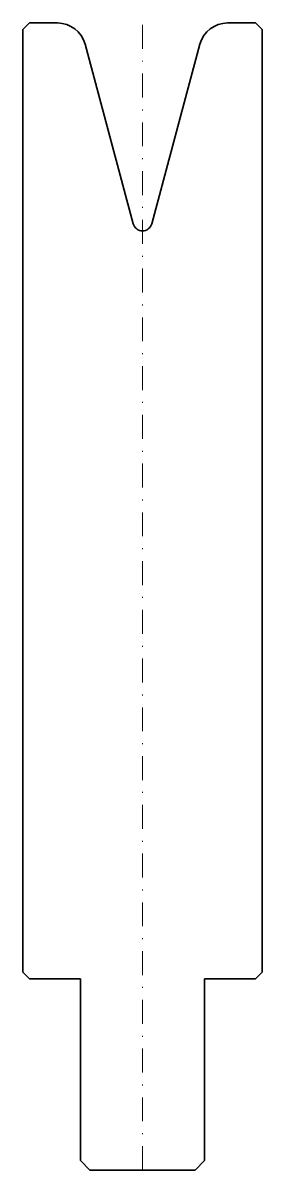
# Model space of a CAD drawing. Header units: millimetres. Extents: x -12 to 12, y -120 to 0.
import ezdxf

# ---------------------------------------------------------------- set-up
doc = ezdxf.new("R2010")
doc.units = ezdxf.units.MM
doc.header["$LTSCALE"] = 5
doc.linetypes.add('AUSGEZOGEN', pattern=[0])
doc.linetypes.add('DASHDOT', pattern=[1, 0.5, -0.25, 0, -0.25])
doc.layers.add('2', color=7, linetype='Continuous')

msp = doc.modelspace()

# ---------------------------------------------------------------- linework, layer by layer
at = {"layer": '2', "color": 7, "linetype": 'AUSGEZOGEN', "lineweight": 35}
for p, q in [((-12.5, -0.7), (-11.8, 0)), ((-11.8, 0), (-8.9, 0)), ((8.9, 0), (11.8, 0)), ((11.8, 0), (12.5, -0.7)), ((-12.5, -99.3), (-12.5, -0.7)), ((12.5, -0.7), (12.5, -99.3)), ((-6, -2.22), (-0.97, -21.01)), ((0.97, -21.01), (6, -2.22)), ((-11.8, -100), (-12.5, -99.3)), ((12.5, -99.3), (11.8, -100)), ((-6.5, -100), (-11.8, -100)), ((-6.5, -119), (-6.5, -100)), ((11.8, -100), (6.5, -100)), ((6.5, -100), (6.5, -119)), ((-5.5, -120), (-6.5, -119)), ((5.5, -120), (-5.5, -120)), ((6.5, -119), (5.5, -120))]:
    msp.add_line(p, q, dxfattribs=at)
at = {"layer": '2', "color": 7, "linetype": 'DASHDOT', "lineweight": 18}
msp.add_line((0, -120), (0, 0), dxfattribs=at)
at = {"layer": '2', "color": 7, "linetype": 'AUSGEZOGEN', "lineweight": 35}
for centre, radius, start, end in [((-8.9, -3), 3, 15, 90), ((8.9, -3), 3, 90, 165), ((0, -20.75), 1, 195, 345)]:
    msp.add_arc(centre, radius, start, end, dxfattribs=at)

doc.saveas('drawing.dxf')
